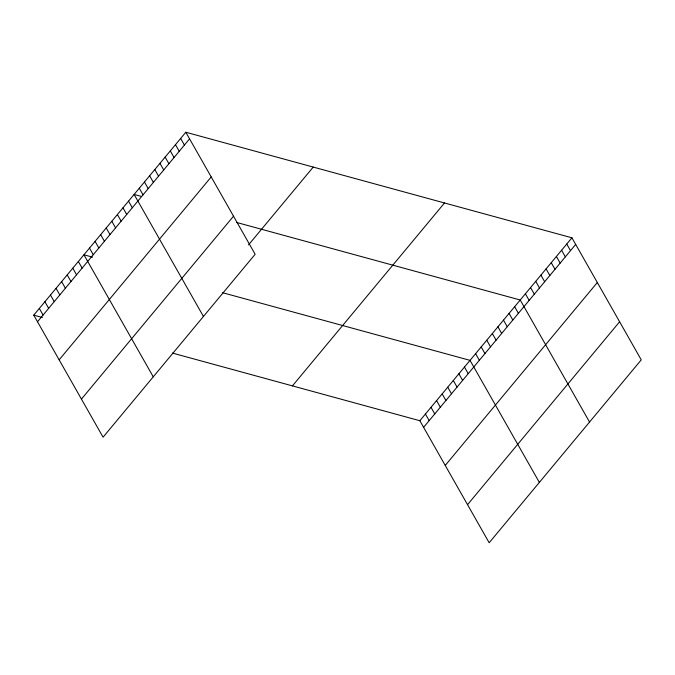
<?xml version="1.0" encoding="UTF-8"?>
<svg xmlns="http://www.w3.org/2000/svg" width="675" height="675" viewBox="0 0 675 675"><rect width="100%" height="100%" fill="white"/><g stroke="black" fill="none" stroke-linecap="round" stroke-linejoin="round"><path stroke-width="1.01" d="M185.819 132.241L255.15 254.273L103.072 437.189L33.75 315.149L185.819 132.241L571.928 237.811L641.25 359.851L489.181 542.759L419.85 420.727L172.412 353.067M37.505 321.764L189.582 138.856M59.147 359.851L211.216 176.943M81.439 399.094L233.508 216.186M248.518 244.915L313.234 167.079M292.435 385.889L444.513 202.972M419.85 420.727L571.928 237.811M423.605 427.334L575.682 244.426M445.247 465.429L597.316 282.513M467.539 504.672L619.616 321.756M140.822 196.265L134.114 194.434L203.445 316.465M236.621 222.455L520.222 300.004L589.545 422.035M92.559 257.15L83.936 254.787L153.259 376.827M222.598 292.705L470.036 360.366L539.359 482.397M33.75 315.149L42.373 317.512M566.755 244.038L570.51 250.644M561.583 250.256L565.338 256.863M556.411 256.475L560.166 263.081M551.239 262.693L555.002 269.3M546.075 268.912L549.83 275.518M540.903 275.13L544.658 281.737M535.731 281.348L539.485 287.955M530.558 287.567L534.313 294.173M525.395 293.785L529.149 300.4M514.645 306.712L518.4 313.318M509.068 313.419L512.823 320.026M503.491 320.127L507.246 326.734M497.914 326.827L501.668 333.442M492.337 333.534L496.1 340.149M486.768 340.242L490.523 346.857M481.191 346.95L484.945 353.565M475.613 353.658L479.368 360.273M464.459 367.073L468.214 373.68M458.882 373.781L462.637 380.388M453.305 380.481L457.068 387.096M447.736 387.188L451.491 393.803M442.159 393.896L445.913 400.511M436.582 400.604L440.336 407.219M431.004 407.312L434.759 413.918M425.427 414.02L429.182 420.626M180.655 138.459L184.41 145.074M175.483 144.678L179.238 151.293M170.311 150.896L174.066 157.511M165.139 157.115L168.893 163.73M159.967 163.333L163.73 169.948M154.803 169.552L158.557 176.167M149.631 175.77L153.385 182.385M144.458 181.988L148.213 188.603M139.286 188.215L143.041 194.822M128.545 201.133L132.3 207.748M122.968 207.841L126.723 214.456M117.391 214.549L121.146 221.164M111.814 221.257L115.568 227.872M106.237 227.964L109.991 234.579M100.659 234.672L104.414 241.279M95.082 241.38L98.845 247.987M89.513 248.088L93.268 254.694M78.359 261.495L82.114 268.11M72.782 268.203L76.537 274.818M67.205 274.911L70.959 281.526M61.628 281.618L65.382 288.225M56.05 288.326L59.813 294.933M50.482 295.034L54.236 301.641M44.904 301.733L48.659 308.348M39.327 308.441L43.082 315.056"/></g></svg>
